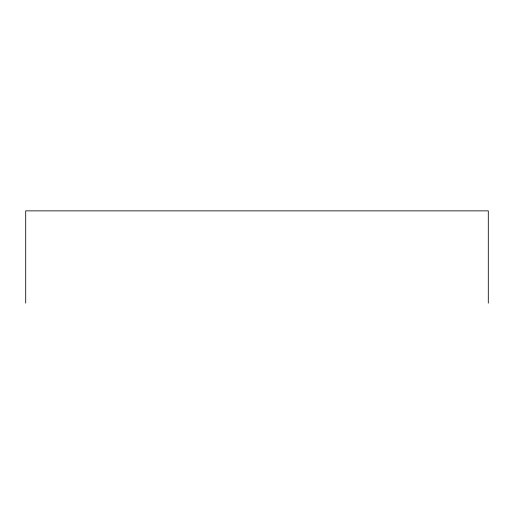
<?xml version="1.0" encoding="UTF-8"?>
<svg xmlns="http://www.w3.org/2000/svg" width="514" height="514" viewBox="0 0 514 514"><rect width="100%" height="100%" fill="white"/><g stroke="black" fill="none" stroke-linecap="round" stroke-linejoin="round"><path stroke-width="0.77" d="M488.3 303.138L488.3 210.862L25.7 210.862L25.7 303.138"/></g></svg>
